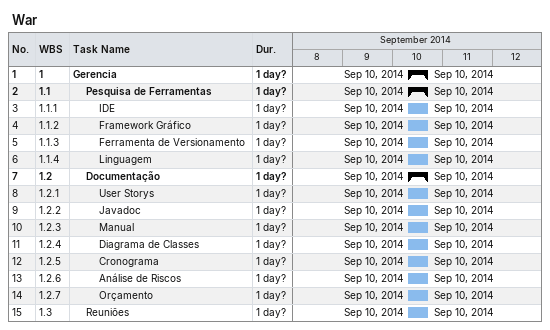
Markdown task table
War

| ID | WBS | Task | Duration | Start | Finish |
|---|---|---|---|---|---|
| 1 | 1 | **Gerencia** | 1d? | 2014-09-10 | 2014-09-10 |
| 2 | 1.1 | **Pesquisa de Ferramentas** | 1d? | 2014-09-10 | 2014-09-10 |
| 3 | 1.1.1 | IDE | 1d? | 2014-09-10 | 2014-09-10 |
| 4 | 1.1.2 | Framework Gráfico | 1d? | 2014-09-10 | 2014-09-10 |
| 5 | 1.1.3 | Ferramenta de Versionamento | 1d? | 2014-09-10 | 2014-09-10 |
| 6 | 1.1.4 | Linguagem | 1d? | 2014-09-10 | 2014-09-10 |
| 7 | 1.2 | **Documentação** | 1d? | 2014-09-10 | 2014-09-10 |
| 8 | 1.2.1 | User Storys | 1d? | 2014-09-10 | 2014-09-10 |
| 9 | 1.2.2 | Javadoc | 1d? | 2014-09-10 | 2014-09-10 |
| 10 | 1.2.3 | Manual | 1d? | 2014-09-10 | 2014-09-10 |
| 11 | 1.2.4 | Diagrama de Classes | 1d? | 2014-09-10 | 2014-09-10 |
| 12 | 1.2.5 | Cronograma | 1d? | 2014-09-10 | 2014-09-10 |
| 13 | 1.2.6 | Análise de Riscos | 1d? | 2014-09-10 | 2014-09-10 |
| 14 | 1.2.7 | Orçamento | 1d? | 2014-09-10 | 2014-09-10 |
| 15 | 1.3 | Reuniões | 1d? | 2014-09-10 | 2014-09-10 |
